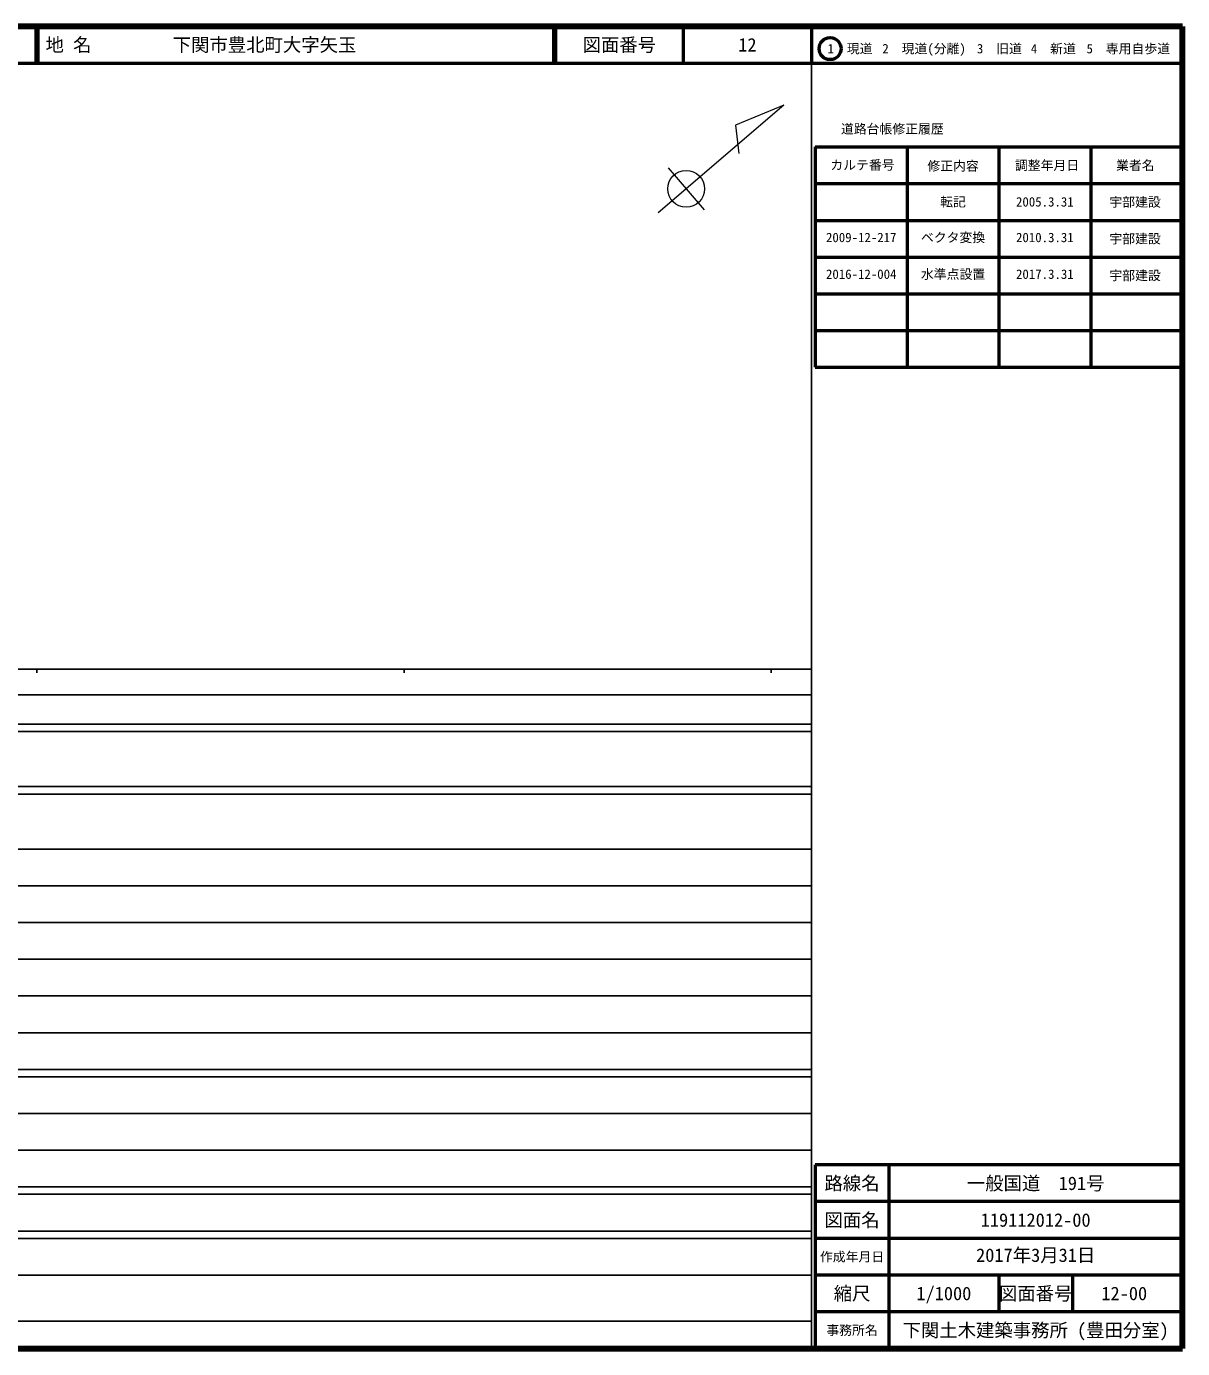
# Model space of a CAD drawing. Units: millimetres, scale not verified. Extents: x 40000 to 680000, y 20000 to 380000.
# Drawn here: x 365183 to 680000, y 20000 to 380000 of the extents above; entities that cross this region are included whole.
import ezdxf
from ezdxf.enums import TextEntityAlignment as Align

# ---------------------------------------------------------------- set-up
doc = ezdxf.new("R2010")
doc.units = ezdxf.units.MM
doc.header["$LTSCALE"] = 1000
for name, color, linetype, lineweight in [('M-BGD', 7, 'Continuous', 13), ('M-TTL', 2, 'Continuous', 140), ('M-TTL-BAND', 7, 'Continuous', 25), ('M-TTL-FRAM', 2, 'Continuous', 50), ('M-TTL-LINE', 7, 'Continuous', 50)]:
    doc.layers.add(name, color=color, linetype=linetype, lineweight=lineweight)
doc.layers.add('M-TTL-TXT', color=7, linetype='Continuous')
doc.styles.add('ＭＳ ゴシック', font='')
doc.styles.get('ＭＳ ゴシック').set_extended_font_data('MS Gothic')

msp = doc.modelspace()

# ---------------------------------------------------------------- linework, layer by layer
at = {"layer": 'M-BGD'}
for p, q in [((571431, 358606), (537226, 329288)), ((571431, 358606), (558265, 353129)), ((558265, 353129), (559203, 345386)), ((539938, 341490), (549700, 330101))]:
    msp.add_line(p, q, dxfattribs=at)
msp.add_circle((544819, 335796), 5000, dxfattribs=at)
at = {"layer": 'M-TTL'}
for p, q in [((680000, 380000), (40000, 380000)), ((680000, 20000), (680000, 380000)), ((40000, 20000), (680000, 20000))]:
    msp.add_line(p, q, dxfattribs=at)
at = {"layer": 'M-TTL-BAND'}
for p, q in [((579000, 20000), (579000, 370000)), ((40000, 205000), (579000, 205000)), ((368000, 205000), (368000, 204000)), ((468000, 205000), (468000, 204000)), ((568000, 205000), (568000, 204000)), ((68000, 198000), (579000, 198000)), ((40000, 190000), (579000, 190000)), ((40000, 188000), (579000, 188000)), ((40000, 173000), (579000, 173000)), ((40000, 171000), (579000, 171000)), ((40000, 156000), (579000, 156000)), ((46000, 146000), (579000, 146000)), ((52000, 136000), (579000, 136000)), ((46000, 126000), (579000, 126000)), ((52000, 116000), (579000, 116000)), ((46000, 106000), (579000, 106000)), ((40000, 96000), (579000, 96000)), ((40000, 94000), (579000, 94000)), ((49000, 84000), (579000, 84000)), ((40000, 74000), (579000, 74000)), ((40000, 64000), (579000, 64000)), ((40000, 62000), (579000, 62000)), ((40000, 52000), (579000, 52000)), ((40000, 50000), (579000, 50000)), ((40000, 40000), (579000, 40000)), ((68000, 27500), (579000, 27500))]:
    msp.add_line(p, q, dxfattribs=at)
at = {"layer": 'M-TTL-FRAM'}
for p, q in [((580000, 347197), (580000, 287197)), ((580000, 347197), (680000, 347197)), ((580000, 287197), (680000, 287197)), ((680000, 70000), (580000, 70000)), ((580000, 70000), (580000, 20000))]:
    msp.add_line(p, q, dxfattribs=at)
at = {"layer": 'M-TTL-LINE'}
for p, q in [((367750, 380000), (367750, 370000)), ((368250, 380000), (368250, 370000)), ((508747, 380000), (508747, 370000)), ((509247, 380000), (509247, 370000)), ((543997, 380000), (543997, 370000)), ((579000, 380000), (579000, 370000)), ((40000, 370000), (680000, 370000)), ((605000, 347197), (605000, 287197)), ((630000, 347197), (630000, 287197)), ((655000, 347197), (655000, 287197)), ((580000, 337197), (680000, 337197)), ((580000, 327197), (680000, 327197)), ((580000, 317197), (680000, 317197)), ((580000, 307197), (680000, 307197)), ((580000, 297197), (680000, 297197)), ((600000, 70000), (600000, 20000)), ((680000, 60000), (580000, 60000)), ((680000, 50000), (580000, 50000)), ((680000, 40000), (580000, 40000)), ((630000, 40000), (630000, 30000)), ((650000, 40000), (650000, 30000)), ((680000, 30000), (580000, 30000))]:
    msp.add_line(p, q, dxfattribs=at)
msp.add_circle((584031, 373958), 3000, dxfattribs=at)

# ---------------------------------------------------------------- texts
at = {"layer": 'M-TTL-TXT', "style": 'ＭＳ ゴシック'}
for s, p in [('地 名', (370380, 375000)), ('下関市豊北町大字矢玉', (405024, 375000))]:
    msp.add_text(s, height=3666, dxfattribs=at).set_placement(p, align=Align.MIDDLE_LEFT)
for s, height, p in [('図面番号', 3666, (526622, 375000)), ('12', 3666, (561497, 375000)), ('1\u3000現道', 2566, (589448, 373958)), ('2\u3000現道(分離)', 2566, (609619, 373958)), ('3\u3000旧道', 2566, (630121, 373958)), ('4\u3000新道', 2566, (644824, 373958)), ('5\u3000専用自歩道', 2566, (665228, 373958)), ('道路台帳修正履歴', 2566, (600968, 352113)), ('カルテ番号', 2566, (592839, 342277)), ('修正内容', 2566, (617509, 342023)), ('調整年月日', 2566, (643089, 342197)), ('業者名', 2566, (667134, 342197)), ('転記', 2566, (617500, 332245)), ('2005.3.31', 2566, (642500, 332245)), ('宇部建設', 2566, (667077, 332189)), ('宇部建設', 2566, (667077, 322189)), ('宇部建設', 2566, (667077, 312189)), ('路線名', 3666, (590000, 65000)), ('路線名', 3666, (590000, 65000)), ('一般国道\u3000191号', 3666, (640000, 65000)), ('図面名', 3666, (590000, 55000)), ('図面名', 3666, (590000, 55000)), ('119112012-00', 3666, (640000, 55000)), ('作成年月日', 2566, (590000, 45000)), ('作成年月日', 2566, (590000, 45000)), ('縮尺', 3666, (590000, 35000)), ('縮尺', 3666, (590000, 35000)), ('1/1000', 3666, (615000, 35000)), ('図面番号', 3666, (640000, 35000)), ('図面番号', 3666, (640000, 35000)), ('12-00', 3666, (664125, 35000)), ('事務所名', 2566, (590000, 25000)), ('事務所名', 2566, (590000, 25000)), ('下関土木建築事務所 (豊田分室)', 3666, (640000, 25000))]:
    msp.add_text(s, height=height, dxfattribs=at).set_placement(p, align=Align.MIDDLE_CENTER)
for s, height, p in [('ベクタ変換', 2566, (617500, 320495)), ('2009-12-217', 2566, (592500, 320495)), ('2010.3.31', 2566, (642500, 320495)), ('2016-12-004', 2566, (592500, 310495)), ('水準点設置', 2566, (617500, 310495)), ('2017.3.31', 2566, (642500, 310495)), ('2017年3月31日', 3666, (640000, 42500))]:
    msp.add_text(s, height=height, dxfattribs=at).set_placement(p, align=Align.BOTTOM_CENTER)

doc.saveas('drawing.dxf')
